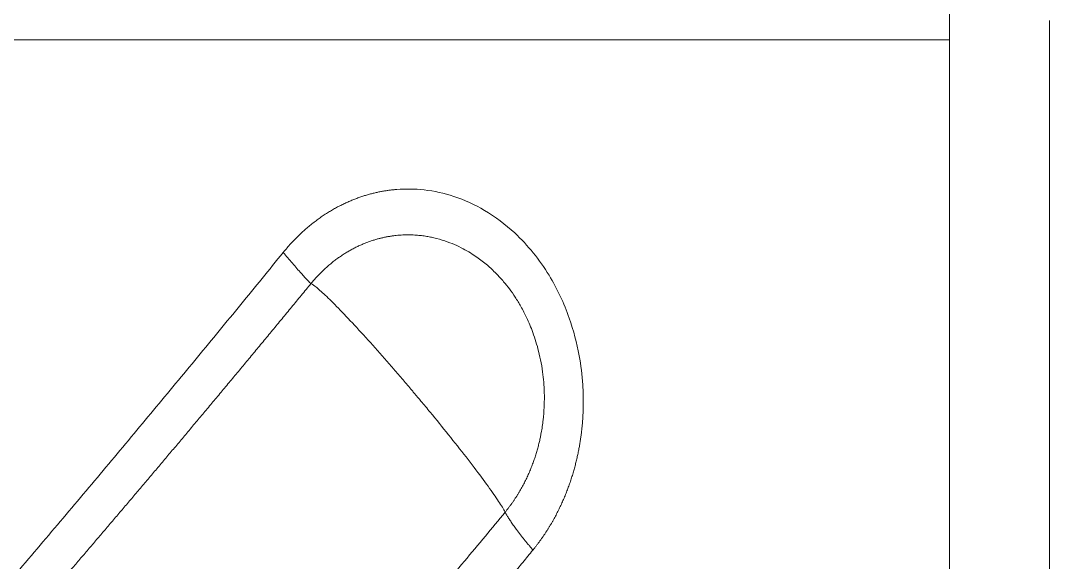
# Model space of a CAD drawing. Extents: x 6534 to 7663, y 0 to 827.
# Drawn here: x 6975.13 to 6980.73, y 220.44 to 223.39 of the extents above; entities that cross this region are included whole.
import ezdxf

# ---------------------------------------------------------------- set-up
doc = ezdxf.new("R2010")
doc.units = 0
doc.header["$LTSCALE"] = 30
doc.header["$MEASUREMENT"] = 0
doc.layers.add('1', color=7, linetype='CONTINUOUS')

msp = doc.modelspace()

# ---------------------------------------------------------------- linework, layer by layer
at = {"layer": '1', "color": 7, "linetype": 'Continuous', "lineweight": 13}
msp.add_line((6955.9488, 223.2876), (6980.1879, 223.2876), dxfattribs=at)
for points, weights in [([(6980.1879, 243.6313), (6980.1879, 241.1796), (6980.1879, 233.2898), (6980.1879, 223.2876)], [1, 0.859501765558, 0.859501765558, 1]), ([(6980.1879, 223.2876), (6980.1879, 181.5033), (6980.1879, 181.3645), (6980.1879, 223.1481)], [1, 0.335052769631, 0.335052769631, 1]), ([(6977.7692, 220.717), (6977.7851, 220.6815), (6977.8441, 220.6008), (6977.9202, 220.5104)], [1.12808907361, 0.959177666468, 0.957324205754, 1.12252869147])]:
    msp.add_rational_spline(points, weights, degree=3, dxfattribs=at)
at = {"layer": '1', "color": 7, "linetype": 'Continuous', "lineweight": 18}
for points, degree, knots in [([(6980.7314, 223.392), (6980.7314, 221.3887), (6980.7314, 217.454), (6980.7314, 213.7426), (6980.7314, 210.3975), (6980.7314, 207.5471), (6980.7314, 205.301), (6980.7314, 203.7456), (6980.7314, 202.9405), (6980.7314, 202.9286), (6980.7314, 202.9286)], 2, [0, 0, 0, 0.125, 0.25, 0.375, 0.5, 0.625, 0.749999, 0.874999, 0.999999, 1, 1, 1]), ([(6977.9826, 221.3452), (6977.9826, 221.3473), (6977.9824, 221.3691), (6977.9808, 221.4091), (6977.9731, 221.4899), (6977.9553, 221.5858), (6977.9234, 221.6892), (6977.8897, 221.7701), (6977.8567, 221.8338), (6977.8251, 221.8857), (6977.7936, 221.9307), (6977.7591, 221.9739), (6977.7194, 222.0173), (6977.6711, 222.0624), (6977.624, 222.099), (6977.5794, 222.1283), (6977.5391, 222.1514), (6977.4926, 222.1738), (6977.4396, 222.1944), (6977.3973, 222.2064), (6977.3686, 222.2128), (6977.3556, 222.2153), (6977.3422, 222.2177), (6977.3284, 222.2198), (6977.3142, 222.2217), (6977.2995, 222.2232), (6977.2844, 222.2245), (6977.2689, 222.2254), (6977.253, 222.2259), (6977.2367, 222.226), (6977.22, 222.2256), (6977.203, 222.2248), (6977.1856, 222.2235), (6977.1678, 222.2217), (6977.1498, 222.2192), (6977.1314, 222.2162), (6977.1128, 222.2126), (6977.0993, 222.2096), (6977.092, 222.2078), (6977.0911, 222.2075)], 3, [0, 0, 0, 0, 0.004288, 0.046044, 0.084425, 0.17545, 0.250961, 0.311902, 0.359777, 0.401867, 0.439653, 0.475276, 0.517977, 0.563285, 0.614067, 0.643025, 0.675482, 0.711568, 0.751352, 0.794872, 0.803863, 0.813122, 0.822647, 0.832441, 0.842504, 0.852836, 0.863437, 0.874307, 0.885448, 0.896859, 0.90854, 0.920492, 0.932715, 0.945208, 0.957972, 0.971006, 0.984312, 0.997887, 1, 1, 1, 1]), ([(6976.7124, 221.9608), (6976.6948, 221.9394), (6976.6597, 221.8967), (6976.6072, 221.8329), (6976.555, 221.7695), (6976.5031, 221.7066), (6976.4514, 221.6442), (6976.4001, 221.5823), (6976.3491, 221.5209), (6976.2984, 221.4599), (6976.248, 221.3994), (6976.1978, 221.3393), (6976.148, 221.2797), (6976.0985, 221.2206), (6976.0493, 221.1619), (6976.0004, 221.1037), (6975.9518, 221.046), (6975.9036, 220.9887), (6975.8556, 220.9319), (6975.8079, 220.8755), (6975.7606, 220.8196), (6975.7135, 220.7642), (6975.6668, 220.7092), (6975.6204, 220.6546), (6975.5743, 220.6006), (6975.5285, 220.5469), (6975.4831, 220.4937), (6975.4379, 220.441), (6975.3931, 220.3887), (6975.3486, 220.3369), (6975.3044, 220.2855), (6975.2606, 220.2346), (6975.217, 220.1841), (6975.1738, 220.1341), (6975.1309, 220.0844), (6975.0883, 220.0353), (6975.0461, 219.9866), (6975.0042, 219.9383), (6974.9626, 219.8905), (6974.9213, 219.8431), (6974.8803, 219.7961), (6974.8397, 219.7496), (6974.7994, 219.7035), (6974.7595, 219.6579), (6974.7199, 219.6127), (6974.6806, 219.5679), (6974.6416, 219.5235), (6974.603, 219.4796), (6974.5647, 219.4361), (6974.5267, 219.3931), (6974.4891, 219.3505), (6974.4518, 219.3083), (6974.4148, 219.2665), (6974.3782, 219.2252), (6974.154, 218.9725), (6973.7407, 218.5112), (6973.1353, 217.8482), (6972.5269, 217.1941), (6971.6449, 216.2631), (6970.5302, 215.1223), (6969.2275, 213.8434), (6968.0606, 212.7404), (6966.914, 211.693), (6965.7445, 210.6636), (6964.5106, 209.6231), (6963.2887, 208.6385), (6962.2311, 207.8271), (6961.4743, 207.2709), (6961.1184, 207.016), (6961.0103, 206.9391)], 3, [0, 0, 0, 0, 0.003545, 0.007067, 0.010566, 0.014042, 0.017495, 0.020925, 0.024331, 0.027715, 0.031076, 0.034413, 0.037728, 0.041019, 0.044288, 0.047533, 0.050756, 0.053956, 0.057132, 0.060286, 0.063417, 0.066524, 0.069609, 0.072671, 0.07571, 0.078726, 0.081719, 0.08469, 0.087637, 0.090561, 0.093463, 0.096342, 0.099197, 0.10203, 0.10484, 0.107628, 0.110392, 0.113133, 0.115852, 0.118548, 0.121221, 0.123871, 0.126498, 0.129103, 0.131684, 0.134243, 0.136779, 0.139292, 0.141783, 0.14425, 0.146695, 0.149117, 0.151516, 0.153892, 0.156246, 0.195133, 0.234001, 0.272852, 0.311689, 0.402191, 0.483951, 0.55699, 0.62131, 0.699187, 0.776727, 0.853966, 0.930946, 0.978975, 1, 1, 1, 1])]:
    msp.add_open_spline(points, degree=degree, knots=knots, dxfattribs=at)
at = {"layer": '1', "color": 7, "linetype": 'Continuous', "lineweight": 13}
for points, knots in [([(6977.9202, 220.5105), (6977.9235, 220.5145), (6977.9301, 220.5226), (6977.9397, 220.5349), (6977.9491, 220.5473), (6977.9583, 220.5597), (6977.9673, 220.5723), (6977.9761, 220.5849), (6977.9847, 220.5976), (6977.9931, 220.6103), (6978.0012, 220.6231), (6978.0092, 220.636), (6978.017, 220.6489), (6978.0246, 220.6619), (6978.032, 220.6749), (6978.0391, 220.6879), (6978.0461, 220.701), (6978.0529, 220.7141), (6978.0595, 220.7272), (6978.0659, 220.7403), (6978.0721, 220.7534), (6978.0782, 220.7666), (6978.084, 220.7797), (6978.0897, 220.7928), (6978.0952, 220.806), (6978.1005, 220.8191), (6978.1057, 220.8322), (6978.1106, 220.8453), (6978.1154, 220.8584), (6978.1201, 220.8714), (6978.1245, 220.8844), (6978.1288, 220.8974), (6978.133, 220.9104), (6978.1369, 220.9233), (6978.1408, 220.9362), (6978.1444, 220.949), (6978.1479, 220.9618), (6978.1513, 220.9745), (6978.1545, 220.9872), (6978.1576, 220.9998), (6978.1605, 221.0124), (6978.1633, 221.0249), (6978.1659, 221.0374), (6978.1685, 221.0498), (6978.1708, 221.0621), (6978.1731, 221.0743), (6978.1752, 221.0865), (6978.1772, 221.0986), (6978.1791, 221.1106), (6978.1808, 221.1226), (6978.1825, 221.1344), (6978.184, 221.1462), (6978.1854, 221.1579), (6978.1867, 221.1695), (6978.1879, 221.181), (6978.189, 221.1925), (6978.19, 221.2038), (6978.1908, 221.2151), (6978.1916, 221.2262), (6978.1923, 221.2373), (6978.1929, 221.2482), (6978.1934, 221.2591), (6978.1938, 221.2699), (6978.1941, 221.2806), (6978.1944, 221.2911), (6978.1945, 221.3016), (6978.1946, 221.312), (6978.1946, 221.3222), (6978.1946, 221.3324), (6978.1944, 221.3424), (6978.1942, 221.3524), (6978.1939, 221.3622), (6978.1936, 221.372), (6978.1932, 221.3816), (6978.1927, 221.3911), (6978.1922, 221.4005), (6978.1885, 221.4598), (6978.1731, 221.5858), (6978.1196, 221.7894), (6978.0107, 222.0222), (6977.8505, 222.2228), (6977.6668, 222.3616), (6977.4975, 222.439), (6977.3342, 222.475), (6977.2224, 222.4768), (6977.1601, 222.4712), (6977.1411, 222.469), (6977.1216, 222.4662), (6977.1019, 222.463), (6977.0819, 222.4591), (6977.0616, 222.4547), (6977.041, 222.4496), (6977.0201, 222.4439), (6976.999, 222.4375), (6976.9777, 222.4304), (6976.9562, 222.4226), (6976.9345, 222.414), (6976.9126, 222.4046), (6976.8905, 222.3944), (6976.8684, 222.3834), (6976.8461, 222.3716), (6976.8238, 222.3589), (6976.8014, 222.3452), (6976.779, 222.3307), (6976.7566, 222.3152), (6976.7343, 222.2987), (6976.712, 222.2812), (6976.6898, 222.2628), (6976.6678, 222.2433), (6976.6459, 222.2228), (6976.6243, 222.2012), (6976.6029, 222.1785), (6976.5818, 222.1548), (6976.5682, 222.1384), (6976.5613, 222.1301)], [0, 0, 0, 0, 0.004733, 0.009451, 0.014153, 0.018839, 0.023509, 0.028163, 0.032798, 0.037416, 0.042016, 0.046598, 0.05116, 0.055702, 0.060225, 0.064728, 0.069211, 0.073672, 0.078113, 0.082532, 0.08693, 0.091306, 0.095659, 0.09999, 0.104298, 0.108583, 0.112845, 0.117083, 0.121297, 0.125487, 0.129652, 0.133792, 0.137908, 0.141998, 0.146063, 0.150102, 0.154115, 0.158101, 0.162061, 0.165994, 0.169899, 0.173777, 0.177628, 0.18145, 0.185245, 0.189011, 0.192748, 0.196457, 0.200137, 0.203787, 0.207409, 0.211, 0.214562, 0.218094, 0.221597, 0.225069, 0.228511, 0.231922, 0.235303, 0.238653, 0.241972, 0.245261, 0.248518, 0.251744, 0.25494, 0.258103, 0.261236, 0.264337, 0.267406, 0.270444, 0.27345, 0.276424, 0.279367, 0.282278, 0.285156, 0.288003, 0.290818, 0.338985, 0.402741, 0.480514, 0.569797, 0.631572, 0.686813, 0.736494, 0.78143, 0.787097, 0.792878, 0.798776, 0.804792, 0.810926, 0.817182, 0.823561, 0.830064, 0.836695, 0.843454, 0.850345, 0.85737, 0.864531, 0.871831, 0.879273, 0.886859, 0.894592, 0.902476, 0.910513, 0.918707, 0.927062, 0.935579, 0.944263, 0.953117, 0.962144, 0.971345, 0.980721, 0.990272, 1, 1, 1, 1]), ([(6977.0911, 222.2075), (6977.0856, 222.2062), (6977.0737, 222.2031), (6977.0554, 222.1977), (6977.0358, 222.1913), (6977.0162, 222.1842), (6976.9964, 222.1763), (6976.9765, 222.1676), (6976.9567, 222.1582), (6976.9368, 222.1479), (6976.9169, 222.1368), (6976.8971, 222.1248), (6976.8775, 222.112), (6976.858, 222.0984), (6976.8387, 222.084), (6976.8196, 222.0688), (6976.8008, 222.0527), (6976.7823, 222.0358), (6976.7642, 222.0182), (6976.7464, 221.9998), (6976.7291, 221.9807), (6976.7179, 221.9675), (6976.7124, 221.9608)], [0, 0, 0, 0, 0.036425, 0.080244, 0.124894, 0.17037, 0.216667, 0.263777, 0.311689, 0.360391, 0.409865, 0.46009, 0.51105, 0.562739, 0.615146, 0.668254, 0.722043, 0.776484, 0.831544, 0.887184, 0.943354, 1, 1, 1, 1]), ([(6972.6557, 217.6139), (6972.7843, 217.7538), (6973.1108, 218.111), (6973.6247, 218.6814), (6974.0532, 219.1655), (6974.3291, 219.4807), (6974.4621, 219.6333), (6974.5941, 219.7853), (6974.7249, 219.9367), (6974.8548, 220.0875), (6974.9835, 220.2376), (6975.1112, 220.3872), (6975.2379, 220.5361), (6975.3635, 220.6844), (6975.488, 220.832), (6975.6115, 220.979), (6975.7339, 221.1253), (6975.8552, 221.2709), (6975.9755, 221.4158), (6976.0947, 221.56), (6976.2129, 221.7035), (6976.33, 221.8463), (6976.4461, 221.9884), (6976.523, 222.083), (6976.5613, 222.1301)], [0, 0, 0, 0, 0.096637, 0.245658, 0.38831, 0.422426, 0.456329, 0.490018, 0.523493, 0.556754, 0.589801, 0.622635, 0.655255, 0.687661, 0.719854, 0.751834, 0.7836, 0.815154, 0.846494, 0.877621, 0.908535, 0.939236, 0.969724, 1, 1, 1, 1]), ([(6976.7124, 221.9608), (6976.709, 221.9634), (6976.7028, 221.9692), (6976.6892, 221.9834), (6976.6839, 221.989), (6976.6721, 222.0019), (6976.6655, 222.0092), (6976.6514, 222.0251), (6976.6438, 222.0337), (6976.6279, 222.0518), (6976.6197, 222.0613), (6976.603, 222.0808), (6976.5945, 222.0907), (6976.5777, 222.1105), (6976.5694, 222.1204), (6976.5613, 222.1301)], [0, 0, 0, 0, 0.25, 0.25, 0.375, 0.375, 0.5, 0.5, 0.625, 0.625, 0.75, 0.75, 0.875, 0.875, 1, 1, 1, 1]), ([(6976.7124, 221.9608), (6976.7198, 221.9569), (6976.7414, 221.9416), (6976.7945, 221.8939), (6976.8692, 221.8193), (6976.9599, 221.7232), (6977.0604, 221.6123), (6977.1465, 221.5142), (6977.2053, 221.4459), (6977.2382, 221.4073), (6977.259, 221.3827), (6977.2718, 221.3676), (6977.2766, 221.3619)], [0, 0, 0, 0, 0.130354, 0.271836, 0.413318, 0.5548, 0.696281, 0.837763, 0.908504, 0.943874, 0.979245, 1, 1, 1, 1]), ([(6977.2766, 221.3619), (6977.288, 221.3484), (6977.3158, 221.3153), (6977.3775, 221.241), (6977.4616, 221.1376), (6977.558, 221.0155), (6977.6431, 220.9037), (6977.7108, 220.8097), (6977.7499, 220.7506), (6977.765, 220.7246), (6977.7692, 220.717)], [0, 0, 0, 0, 0.055545, 0.134154, 0.291372, 0.448591, 0.605809, 0.763027, 0.920246, 1, 1, 1, 1]), ([(6977.7692, 220.717), (6977.7724, 220.7208), (6977.7787, 220.7285), (6977.7878, 220.7403), (6977.7968, 220.7522), (6977.8055, 220.7643), (6977.8141, 220.7764), (6977.8224, 220.7887), (6977.8304, 220.8011), (6977.8382, 220.8135), (6977.8458, 220.8261), (6977.8532, 220.8387), (6977.8603, 220.8513), (6977.8672, 220.864), (6977.8739, 220.8767), (6977.8803, 220.8895), (6977.8865, 220.9023), (6977.8924, 220.915), (6977.8982, 220.9278), (6977.9037, 220.9406), (6977.909, 220.9533), (6977.914, 220.966), (6977.9188, 220.9787), (6977.9235, 220.9914), (6977.9279, 221.0039), (6977.9321, 221.0164), (6977.936, 221.0289), (6977.9398, 221.0412), (6977.9434, 221.0535), (6977.9468, 221.0657), (6977.95, 221.0777), (6977.953, 221.0897), (6977.9558, 221.1015), (6977.9584, 221.1132), (6977.9609, 221.1248), (6977.9632, 221.1363), (6977.9692, 221.1676), (6977.9766, 221.2178), (6977.9819, 221.2838), (6977.9827, 221.3259), (6977.9826, 221.3452)], [0, 0, 0, 0, 0.022049, 0.044085, 0.066097, 0.088074, 0.110005, 0.13188, 0.15369, 0.175425, 0.197076, 0.218635, 0.240093, 0.261444, 0.282678, 0.30379, 0.324772, 0.345618, 0.366321, 0.386876, 0.407276, 0.427515, 0.447583, 0.467474, 0.487179, 0.506691, 0.526002, 0.545106, 0.563997, 0.582669, 0.601116, 0.619332, 0.637314, 0.655056, 0.672553, 0.6898, 0.706793, 0.813629, 0.914546, 1, 1, 1, 1]), ([(6958.4443, 204.1013), (6958.4632, 204.1107), (6958.5018, 204.1297), (6958.5608, 204.159), (6958.6218, 204.1896), (6958.6849, 204.2214), (6958.7502, 204.2544), (6958.8175, 204.2888), (6958.887, 204.3245), (6958.9586, 204.3616), (6959.0323, 204.4), (6959.1082, 204.4398), (6959.1862, 204.481), (6959.2664, 204.5237), (6959.3487, 204.5678), (6959.4332, 204.6134), (6959.5199, 204.6606), (6959.6088, 204.7094), (6959.6998, 204.7597), (6959.7931, 204.8116), (6959.8886, 204.8652), (6959.9863, 204.9205), (6960.0862, 204.9774), (6960.1884, 205.0361), (6960.2928, 205.0966), (6960.3995, 205.1589), (6960.5084, 205.223), (6960.6196, 205.2889), (6960.733, 205.3568), (6960.8488, 205.4266), (6960.9668, 205.4983), (6961.0871, 205.572), (6961.2097, 205.6478), (6961.3346, 205.7256), (6961.4619, 205.8055), (6961.5914, 205.8876), (6961.7233, 205.9718), (6961.8574, 206.0582), (6961.994, 206.1468), (6962.1328, 206.2377), (6962.274, 206.3309), (6962.4175, 206.4264), (6962.5634, 206.5243), (6962.7116, 206.6245), (6962.8622, 206.7272), (6963.0151, 206.8324), (6963.1864, 206.9511), (6963.4641, 207.1455), (6963.9376, 207.4828), (6964.6817, 208.0287), (6965.4653, 208.6274), (6966.2029, 209.2109), (6966.809, 209.7022), (6967.4348, 210.2221), (6968.0934, 210.7827), (6968.7785, 211.3808), (6969.4834, 212.012), (6970.1882, 212.6592), (6970.8194, 213.2535), (6971.4254, 213.8356), (6972.0541, 214.4512), (6972.8252, 215.2244), (6973.4679, 215.8875), (6973.9341, 216.3781), (6974.1762, 216.6351), (6974.4118, 216.8872), (6974.6409, 217.1342), (6974.8633, 217.376), (6975.0793, 217.6125), (6975.2887, 217.8436), (6975.4915, 218.0691), (6975.6879, 218.2888), (6975.8778, 218.5028), (6976.0612, 218.7109), (6976.2382, 218.913), (6976.4088, 219.109), (6976.573, 219.2988), (6976.7308, 219.4823), (6976.8823, 219.6595), (6977.0274, 219.8301), (6977.1663, 219.9943), (6977.2989, 220.1518), (6977.4253, 220.3027), (6977.5455, 220.4468), (6977.6595, 220.5841), (6977.7333, 220.6735), (6977.7692, 220.717)], [0, 0, 0, 0, 0.003154, 0.006419, 0.009795, 0.013282, 0.01688, 0.020589, 0.024408, 0.028339, 0.032381, 0.036533, 0.040796, 0.04517, 0.049655, 0.054251, 0.058957, 0.063773, 0.068701, 0.073738, 0.078887, 0.084146, 0.089515, 0.094996, 0.100586, 0.106287, 0.112099, 0.118021, 0.124053, 0.130196, 0.136449, 0.142813, 0.149287, 0.155871, 0.162566, 0.169371, 0.176287, 0.183313, 0.19045, 0.197696, 0.205053, 0.212521, 0.220099, 0.227786, 0.235585, 0.243493, 0.251512, 0.262111, 0.286454, 0.324531, 0.376339, 0.406059, 0.436718, 0.468321, 0.500869, 0.53639, 0.571931, 0.607494, 0.643083, 0.667645, 0.699543, 0.738801, 0.785458, 0.798253, 0.810736, 0.822906, 0.834762, 0.846305, 0.857534, 0.868449, 0.879048, 0.889333, 0.899301, 0.908954, 0.91829, 0.92731, 0.936012, 0.944397, 0.952464, 0.960213, 0.967643, 0.974754, 0.981546, 0.988018, 0.994169, 1, 1, 1, 1]), ([(6977.9202, 220.5105), (6977.902, 220.4881), (6977.8654, 220.4434), (6977.8103, 220.3763), (6977.7551, 220.3091), (6977.6996, 220.2418), (6977.6439, 220.1743), (6977.5879, 220.1067), (6977.5318, 220.039), (6977.4754, 219.9712), (6977.4188, 219.9033), (6977.362, 219.8352), (6977.305, 219.767), (6977.2478, 219.6987), (6977.1903, 219.6303), (6977.1326, 219.5618), (6977.0747, 219.4931), (6977.0166, 219.4244), (6976.9583, 219.3555), (6976.8997, 219.2866), (6976.8409, 219.2175), (6976.7819, 219.1483), (6976.7227, 219.079), (6976.6633, 219.0096), (6976.6036, 218.9401), (6976.5438, 218.8705), (6976.4837, 218.8008), (6976.4233, 218.7309), (6976.3628, 218.661), (6976.3021, 218.591), (6976.2411, 218.5209), (6976.1799, 218.4507), (6976.1185, 218.3804), (6976.0569, 218.31), (6975.995, 218.2395), (6975.933, 218.1689), (6975.8707, 218.0982), (6975.8082, 218.0275), (6975.7454, 217.9566), (6975.6825, 217.8857), (6975.6193, 217.8147), (6975.3902, 217.5577), (6974.9856, 217.1088), (6974.3945, 216.4663), (6973.7752, 215.8071), (6973.1704, 215.1772), (6972.5749, 214.57), (6971.9836, 213.9787), (6971.3479, 213.3563), (6970.7211, 212.7565), (6970.0832, 212.1593), (6969.5349, 211.6572), (6969.0376, 211.2106), (6968.6262, 210.8467), (6968.2189, 210.4921), (6967.8209, 210.151), (6967.4377, 209.8272), (6967.0702, 209.5213), (6966.7185, 209.2328), (6966.3825, 208.961), (6966.0623, 208.7055), (6965.6342, 208.3685), (6965.1039, 207.9598), (6964.4779, 207.4914), (6963.8845, 207.0604), (6963.2867, 206.6388), (6962.6827, 206.2263), (6962.0708, 205.8232), (6961.4855, 205.4517), (6961.0639, 205.1941), (6960.7958, 205.0342), (6960.672, 204.961), (6960.5492, 204.8891), (6960.4272, 204.8183), (6960.3061, 204.7488), (6960.186, 204.6804), (6960.0667, 204.6131), (6959.9484, 204.5471), (6959.8309, 204.4821), (6959.7143, 204.4184), (6959.5987, 204.3557), (6959.4839, 204.2942), (6959.3701, 204.2338), (6959.2571, 204.1745), (6959.145, 204.1164), (6959.0339, 204.0593), (6958.9236, 204.0033), (6958.8142, 203.9484), (6958.7057, 203.8945), (6958.6338, 203.8594), (6958.598, 203.8418)], [0, 0, 0, 0, 0.002968, 0.005944, 0.008929, 0.011923, 0.014926, 0.017938, 0.020959, 0.023989, 0.027027, 0.030074, 0.033131, 0.036196, 0.03927, 0.042353, 0.045444, 0.048545, 0.051655, 0.054773, 0.0579, 0.061037, 0.064182, 0.067336, 0.070499, 0.073671, 0.076851, 0.080041, 0.08324, 0.086447, 0.089663, 0.092889, 0.096123, 0.099366, 0.102618, 0.105879, 0.109149, 0.112428, 0.115716, 0.119012, 0.122318, 0.125632, 0.154951, 0.185557, 0.21745, 0.250631, 0.278531, 0.308599, 0.340837, 0.375244, 0.403719, 0.437474, 0.45821, 0.478949, 0.499689, 0.519809, 0.539149, 0.557711, 0.575495, 0.592499, 0.608725, 0.624171, 0.657667, 0.689619, 0.720027, 0.748892, 0.78194, 0.81382, 0.844532, 0.874077, 0.880704, 0.887295, 0.893852, 0.900374, 0.906861, 0.913314, 0.919731, 0.926114, 0.932462, 0.938775, 0.945053, 0.951297, 0.957506, 0.963681, 0.96982, 0.975925, 0.981996, 0.988032, 0.994033, 1, 1, 1, 1])]:
    msp.add_open_spline(points, degree=3, knots=knots, dxfattribs=at)

doc.saveas('drawing.dxf')
